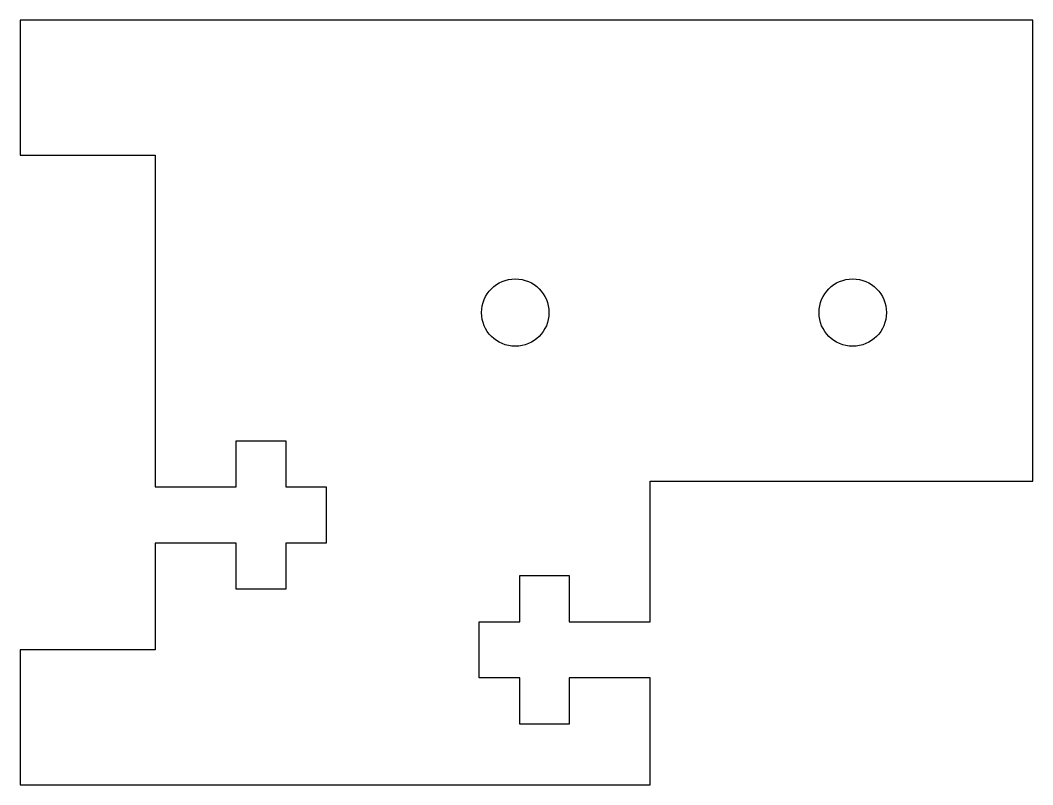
# Model space of a CAD drawing. Extents: x 15 to 60, y 37 to 71.
import ezdxf

# ---------------------------------------------------------------- set-up
doc = ezdxf.new("R2010")
doc.units = 0
doc.layers.add('SOLENOID_PLATE', color=7, linetype='CONTINUOUS')

msp = doc.modelspace()

# ---------------------------------------------------------------- linework, layer by layer
at = {"layer": 'SOLENOID_PLATE'}
msp.add_line((43, 37), (43, 41.75), dxfattribs=at)
msp.add_lwpolyline([(43, 37), (43, 41.75), (39.4, 41.75), (39.4, 39.7), (37.2, 39.7), (37.2, 41.75), (35.4, 41.75), (35.4, 44.25), (37.2, 44.25), (37.2, 46.3), (39.4, 46.3), (39.4, 44.25), (43, 44.25), (43, 50.5), (60, 50.5), (60, 71), (15, 71), (15, 65), (21, 65), (21, 50.25), (24.6, 50.25), (24.6, 52.3), (26.8, 52.3), (26.8, 50.25), (28.6, 50.25), (28.6, 47.75), (26.8, 47.75), (26.8, 45.7), (24.6, 45.7), (24.6, 47.75), (21, 47.75), (21, 43), (15, 43), (15, 37), (43, 37)], dxfattribs=at)
for centre in [(37, 58), (52, 58)]:
    msp.add_circle(centre, 1.5, dxfattribs=at)

doc.saveas('drawing.dxf')
